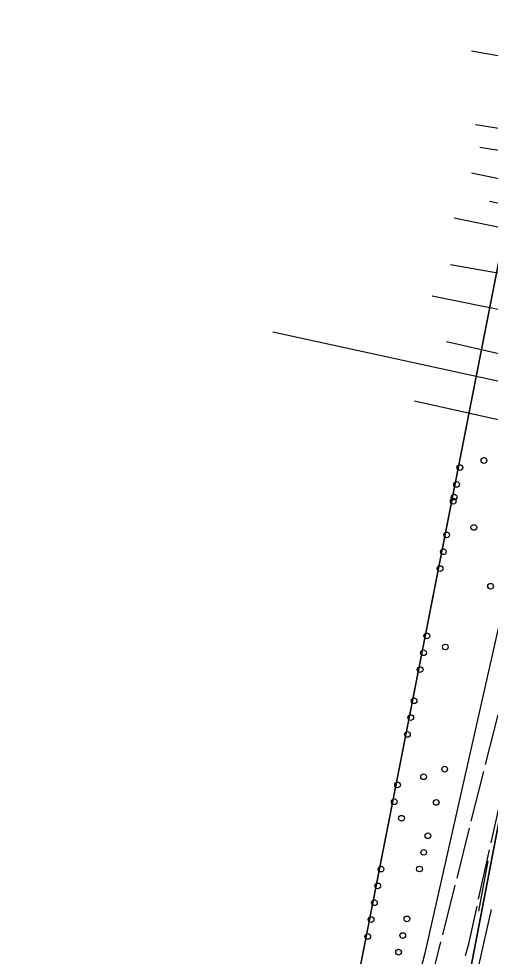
# Model space of a CAD drawing. Header units: metres. Extents: x 3206 to 3701, y 9896 to 11410.
# Drawn here: x 3225.7 to 3258.7, y 10262.2 to 10327.9 of the extents above; entities that cross this region are included whole.
import ezdxf

# ---------------------------------------------------------------- set-up
doc = ezdxf.new("R2010")
doc.units = ezdxf.units.M
for name, color, linetype in [('BOUNDARY', 7, 'Continuous'), ('CURB', 7, 'Continuous'), ('ELECTR_CABLE', 7, 'Continuous'), ('GAS', 7, 'Continuous'), ('GROUND', 7, 'Continuous'), ('ROAD', 7, 'Continuous'), ('SEWER', 7, 'Continuous'), ('SIDEWALK_PATH', 7, 'Continuous'), ('WATER_PIPELINE', 7, 'Continuous')]:
    doc.layers.add(name, color=color, linetype=linetype)

# ---------------------------------------------------------------- blocks, each defined once
blk = doc.blocks.new('МОЖЖЕВЕЛЬНИК_СКАЛЬНЫЙ')
blk.add_circle((0, 0), 0.2)
blk = doc.blocks.new('БЕРЕЗА_ПОЛЕЗНАЯ')
blk.add_circle((0, 0), 0.2)
blk = doc.blocks.new('ЧЕРЕМУХА_ШУБЕРТ')
blk.add_circle((0, 0), 0.2)

msp = doc.modelspace()

# ---------------------------------------------------------------- linework, layer by layer
at = {"layer": 'BOUNDARY'}
msp.add_lwpolyline([(3253.023, 9915.673), (3233.596, 10020.109), (3233.041, 10027.227), (3225.675, 10139.955), (3262.083, 10325.257), (3335.841, 10689.444), (3351.098, 10763.684), (3367.768, 10831.231), (3377.814, 10869.112), (3520.394, 11207.447), (3551.174, 11273.829), (3554.005, 11279.367), (3611.719, 11390.174), (3639.436, 11373.131), (3680.635, 11298.581), (3281.247, 9920.202)], close=True, dxfattribs=at)
at = {"layer": 'CURB'}
msp.add_lwpolyline([(3266.78, 10310.835), (3251.482, 10231.291)], dxfattribs=at)
at = {"layer": 'ELECTR_CABLE'}
for points in [[(3280.819, 10313.692), (3265.456, 10319.211), (3257.619, 10320.455)], [(3274.929, 10313.611), (3265.781, 10317.612), (3257.936, 10318.857)], [(3270.629, 10313.275), (3265.107, 10315.472), (3257.334, 10317.078)], [(3270.566, 10311.954), (3264.674, 10313.839), (3258.595, 10315.096)], [(3274.808, 10312.31), (3263.941, 10312.307), (3256.122, 10313.925)], [(3258.333, 10275.711), (3259.212, 10279.197)], [(3257.332, 10271.741), (3258.211, 10275.227)], [(3258.713, 10270.228), (3259.481, 10273.685)], [(3256.331, 10267.77), (3257.21, 10271.256)], [(3257.838, 10266.284), (3258.605, 10269.74)], [(3257.851, 10265.447), (3258.504, 10268.959)], [(3255.33, 10263.799), (3256.208, 10267.285)], [(3256.936, 10262.345), (3257.146, 10263.169), (3257.729, 10265.796)], [(3258.717, 10265.561), (3257.859, 10261.752)], [(3254.328, 10259.828), (3255.207, 10263.314)]]:
    msp.add_lwpolyline(points, dxfattribs=at)
at = {"layer": 'GAS'}
msp.add_lwpolyline([(3270.364, 10301.606), (3262.92, 10301.705), (3243.437, 10305.942)], dxfattribs=at)
at = {"layer": 'GROUND'}
msp.add_lwpolyline([(3236.498, 10195.038), (3262.083, 10325.257), (3278.154, 10404.607), (3281.737, 10403.771), (3282.796, 10403.294), (3283.572, 10402.483), (3283.997, 10401.444), (3284.002, 10400.283), (3283.844, 10399.465), (3283.884, 10399.427), (3283.808, 10399.278), (3283.603, 10398.413), (3283.092, 10398.529), (3270.339, 10333.95), (3268.708, 10327.143), (3267.903, 10323.781), (3262.36, 10299.171), (3254.085, 10262.525), (3249.157, 10243.577)], dxfattribs=at)
at = {"layer": 'ROAD'}
msp.add_lwpolyline([(3262.308, 10238.875), (3268.664, 10271.907), (3259.682, 10273.927), (3251.482, 10231.291)], dxfattribs=at)
at = {"layer": 'SEWER'}
for points in [[(3275.384, 10318.769), (3267.329, 10323.841), (3257.338, 10325.603)], [(3274.996, 10310.528), (3263.27, 10309.356), (3255.87, 10310.652)], [(3276.271, 10309.969), (3263.57, 10306.658), (3254.603, 10308.475)], [(3278.668, 10309.95), (3262.92, 10303.603), (3255.587, 10305.265)]]:
    msp.add_lwpolyline(points, dxfattribs=at)
at = {"layer": 'SIDEWALK_PATH'}
msp.add_lwpolyline([(3251.482, 10231.291), (3266.78, 10310.835), (3268.962, 10311.591), (3269.197, 10311.71), (3269.391, 10311.882), (3269.533, 10312.098), (3269.617, 10312.347), (3271.755, 10323.466), (3271.751, 10324.62), (3271.332, 10325.655), (3270.564, 10326.466), (3269.515, 10326.948), (3268.708, 10327.143), (3267.903, 10323.781), (3262.36, 10299.171), (3254.085, 10262.525), (3249.157, 10243.577)], dxfattribs=at)
at = {"layer": 'WATER_PIPELINE'}
msp.add_lwpolyline([(3275.218, 10297.283), (3261.092, 10299.407), (3253.36, 10301.127)], dxfattribs=at)

# ---------------------------------------------------------------- block references
at = {"layer": 'BUSH'}
for p in [(3258.211, 10296.975), (3256.531, 10296.482), (3256.3, 10295.304), (3256.069, 10294.127), (3255.606, 10291.772), (3255.375, 10290.594), (3255.143, 10289.417), (3258.678, 10288.183), (3254.218, 10284.707), (3255.515, 10283.93), (3253.986, 10283.529), (3253.755, 10282.352), (3253.327, 10280.175), (3253.096, 10278.997), (3252.865, 10277.82), (3255.466, 10275.386), (3252.171, 10274.287), (3251.939, 10273.11), (3254.88, 10273.058), (3252.447, 10271.954), (3254.293, 10270.732), (3254, 10269.568), (3251.014, 10268.4), (3253.707, 10268.404), (3250.783, 10267.222), (3250.551, 10266.045), (3250.32, 10264.868), (3252.826, 10264.914), (3250.089, 10263.69), (3252.533, 10263.751), (3252.24, 10262.588)]:
    msp.add_blockref('МОЖЖЕВЕЛЬНИК_СКАЛЬНЫЙ', p, dxfattribs=at)
at = {"layer": 'TREE'}
for name, p in [('БЕРЕЗА_ПОЛЕЗНАЯ', (3256.126, 10294.417)), ('ЧЕРЕМУХА_ШУБЕРТ', (3257.507, 10292.293)), ('ЧЕРЕМУХА_ШУБЕРТ', (3253.992, 10274.857))]:
    msp.add_blockref(name, p, dxfattribs=at)

doc.saveas('drawing.dxf')
